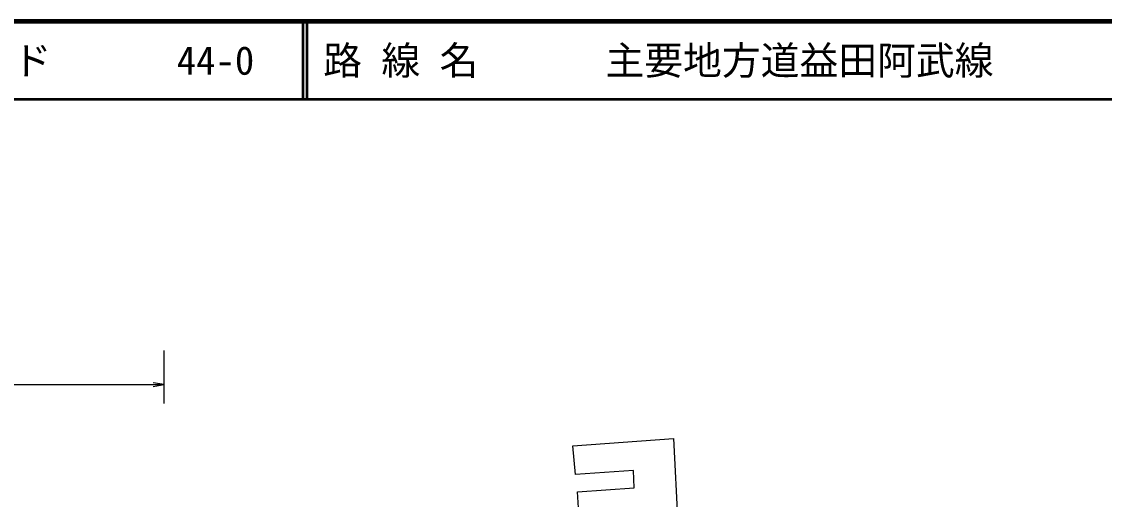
# Model space of a CAD drawing. Units: millimetres, scale not verified. Extents: x 40000 to 680000, y 20000 to 380000.
# Drawn here: x 141530 to 281012, y 318487 to 380000 of the extents above; entities that cross this region are included whole.
import ezdxf
from ezdxf.enums import TextEntityAlignment as Align

# ---------------------------------------------------------------- set-up
doc = ezdxf.new("R2010")
doc.units = ezdxf.units.MM
doc.header["$LTSCALE"] = 1000
for name, color, linetype, lineweight in [('M-BGD', 7, 'Continuous', 25), ('M-STR-STR3', 7, 'Continuous', 25), ('M-TTL', 2, 'Continuous', 140), ('M-TTL-LINE', 7, 'Continuous', 50)]:
    doc.layers.add(name, color=color, linetype=linetype, lineweight=lineweight)
doc.layers.add('M-TTL-TXT', color=7, linetype='Continuous')
doc.styles.add('ＭＳ ゴシック', font='')
doc.styles.get('ＭＳ ゴシック').set_extended_font_data('MS Gothic')

# ---------------------------------------------------------------- blocks, each defined once
blk = doc.blocks.new('open_arrow')
at = {"color": 0, "linetype": 'Continuous', "lineweight": -2}
blk.add_lwpolyline([(7.5, 1.25), (0, 0), (7.5, -1.25)], dxfattribs=at)

msp = doc.modelspace()

# ---------------------------------------------------------------- linework, layer by layer
at = {"layer": 'M-BGD'}
for p, q in [((212526, 325388), (225490, 326310)), ((212871, 321701), (212526, 325388)), ((225490, 326310), (226354, 309889)), ((220362, 322219), (212871, 321701)), ((220420, 319972), (220362, 322219)), ((213160, 319453), (220420, 319972)), ((213736, 308851), (213160, 319453))]:
    msp.add_line(p, q, dxfattribs=at)
at = {"layer": 'M-STR-STR3'}
for p, q in [((159904, 330840), (159904, 337641)), ((112578, 333263), (159910, 333263))]:
    msp.add_line(p, q, dxfattribs=at)
at = {"layer": 'M-TTL'}
msp.add_line((680000, 380000), (40000, 380000), dxfattribs=at)
at = {"layer": 'M-TTL-LINE'}
for p, q in [((177750, 380000), (177750, 370000)), ((178250, 380000), (178250, 370000)), ((40000, 370000), (680000, 370000))]:
    msp.add_line(p, q, dxfattribs=at)

# ---------------------------------------------------------------- block references
at = {"layer": 'M-STR-STR3', "xscale": 193, "yscale": 193, "rotation": 180}
msp.add_blockref('open_arrow', (159910, 333263), dxfattribs=at)

# ---------------------------------------------------------------- texts
at = {"layer": 'M-TTL-TXT', "style": 'ＭＳ ゴシック'}
for s, p in [('図面コード', (120380, 375000)), ('44-0', (161521, 375000)), ('路 線 名', (180380, 375000)), ('主要地方道益田阿武線', (216734, 375000))]:
    msp.add_text(s, height=3666, dxfattribs=at).set_placement(p, align=Align.MIDDLE_LEFT)

doc.saveas('drawing.dxf')
